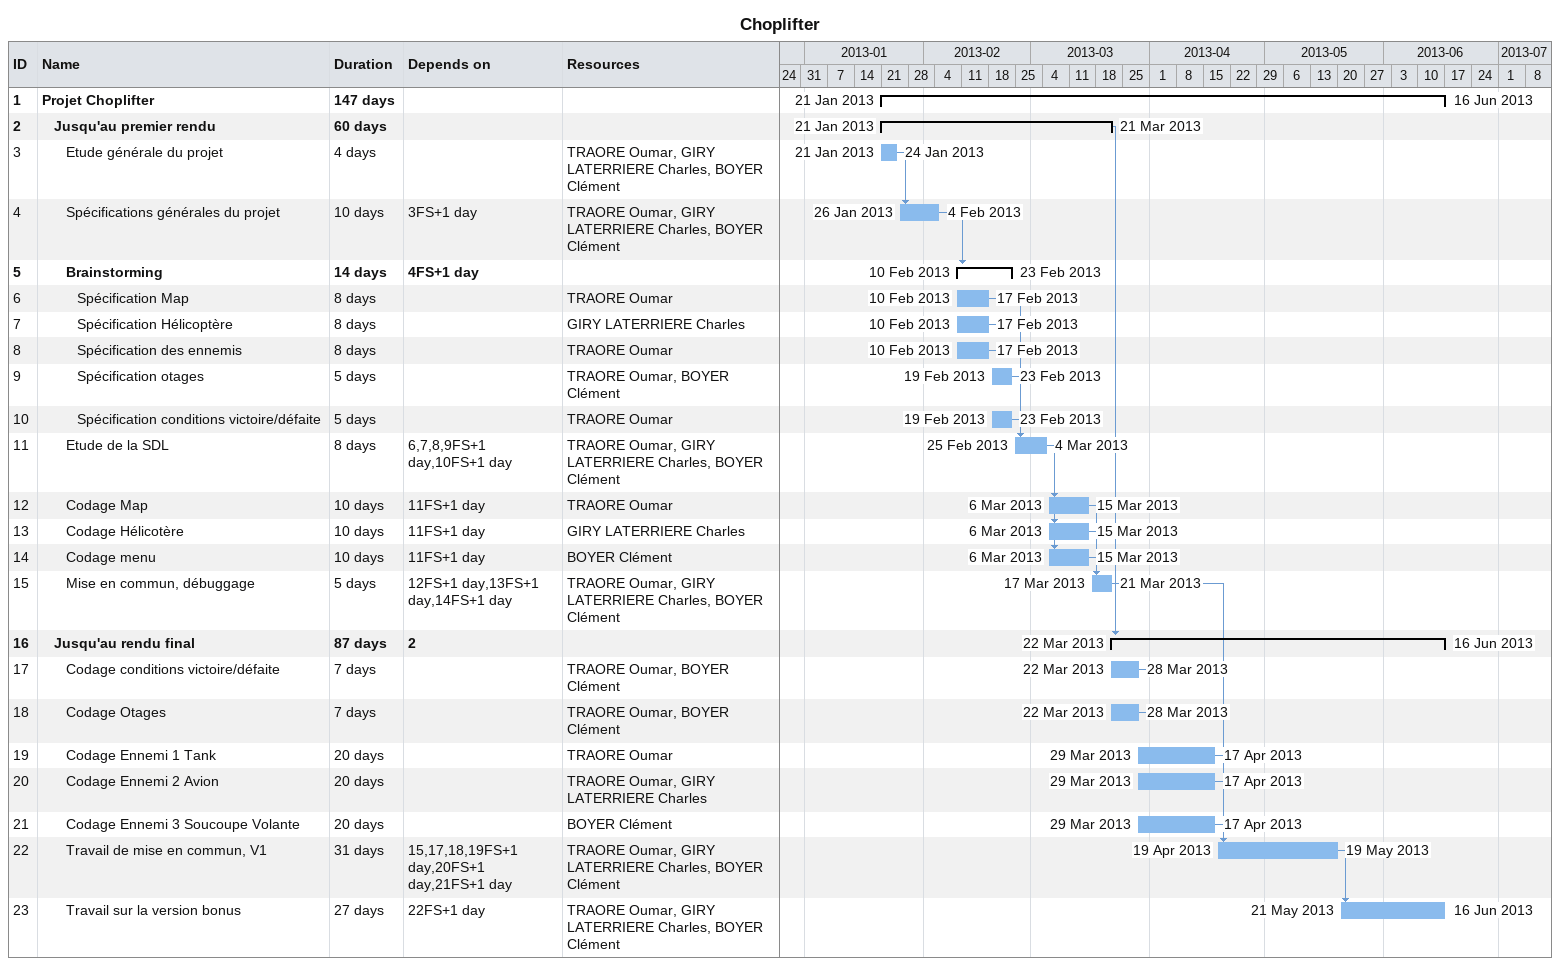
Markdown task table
Choplifter

| ID | Level | Task | Duration | Start | Finish | Predecessors | Resources |
|---|---|---|---|---|---|---|---|
| 1 | 1 | **Projet Choplifter** | 147d | 2013-01-21 | 2013-06-16 |  |  |
| 2 | 2 | **Jusqu'au premier rendu** | 60d | 2013-01-21 | 2013-03-21 |  |  |
| 3 | 3 | Etude générale du projet | 4d | 2013-01-21 | 2013-01-24 |  | TRAORE Oumar, GIRY LATERRIERE Charles, BOYER Clément |
| 4 | 3 | Spécifications générales du projet | 10d | 2013-01-26 | 2013-02-04 | 3FS+1d | TRAORE Oumar, GIRY LATERRIERE Charles, BOYER Clément |
| 5 | 3 | **Brainstorming** | 14d | 2013-02-10 | 2013-02-23 | 4FS+1d |  |
| 6 | 4 | Spécification Map | 8d | 2013-02-10 | 2013-02-17 |  | TRAORE Oumar |
| 7 | 4 | Spécification Hélicoptère | 8d | 2013-02-10 | 2013-02-17 |  | GIRY LATERRIERE Charles |
| 8 | 4 | Spécification des ennemis | 8d | 2013-02-10 | 2013-02-17 |  | TRAORE Oumar |
| 9 | 4 | Spécification otages | 5d | 2013-02-19 | 2013-02-23 |  | TRAORE Oumar, BOYER Clément |
| 10 | 4 | Spécification conditions victoire/défaite | 5d | 2013-02-19 | 2013-02-23 |  | TRAORE Oumar |
| 11 | 3 | Etude de la SDL | 8d | 2013-02-25 | 2013-03-04 | 6, 7, 8, 9FS+1d, 10FS+1d | TRAORE Oumar, GIRY LATERRIERE Charles, BOYER Clément |
| 12 | 3 | Codage Map | 10d | 2013-03-06 | 2013-03-15 | 11FS+1d | TRAORE Oumar |
| 13 | 3 | Codage Hélicotère | 10d | 2013-03-06 | 2013-03-15 | 11FS+1d | GIRY LATERRIERE Charles |
| 14 | 3 | Codage menu | 10d | 2013-03-06 | 2013-03-15 | 11FS+1d | BOYER Clément |
| 15 | 3 | Mise en commun, débuggage | 5d | 2013-03-17 | 2013-03-21 | 12FS+1d, 13FS+1d, 14FS+1d | TRAORE Oumar, GIRY LATERRIERE Charles, BOYER Clément |
| 16 | 2 | **Jusqu'au rendu final** | 87d | 2013-03-22 | 2013-06-16 | 2 |  |
| 17 | 3 | Codage conditions victoire/défaite | 7d | 2013-03-22 | 2013-03-28 |  | TRAORE Oumar, BOYER Clément |
| 18 | 3 | Codage Otages | 7d | 2013-03-22 | 2013-03-28 |  | TRAORE Oumar, BOYER Clément |
| 19 | 3 | Codage Ennemi 1 Tank | 20d | 2013-03-29 | 2013-04-17 |  | TRAORE Oumar |
| 20 | 3 | Codage Ennemi 2 Avion | 20d | 2013-03-29 | 2013-04-17 |  | TRAORE Oumar, GIRY LATERRIERE Charles |
| 21 | 3 | Codage Ennemi 3 Soucoupe Volante | 20d | 2013-03-29 | 2013-04-17 |  | BOYER Clément |
| 22 | 3 | Travail de mise en commun, V1 | 31d | 2013-04-19 | 2013-05-19 | 15, 17, 18, 19FS+1d, 20FS+1d, 21FS+1d | TRAORE Oumar, GIRY LATERRIERE Charles, BOYER Clément |
| 23 | 3 | Travail sur la version bonus | 27d | 2013-05-21 | 2013-06-16 | 22FS+1d | TRAORE Oumar, GIRY LATERRIERE Charles, BOYER Clément |
